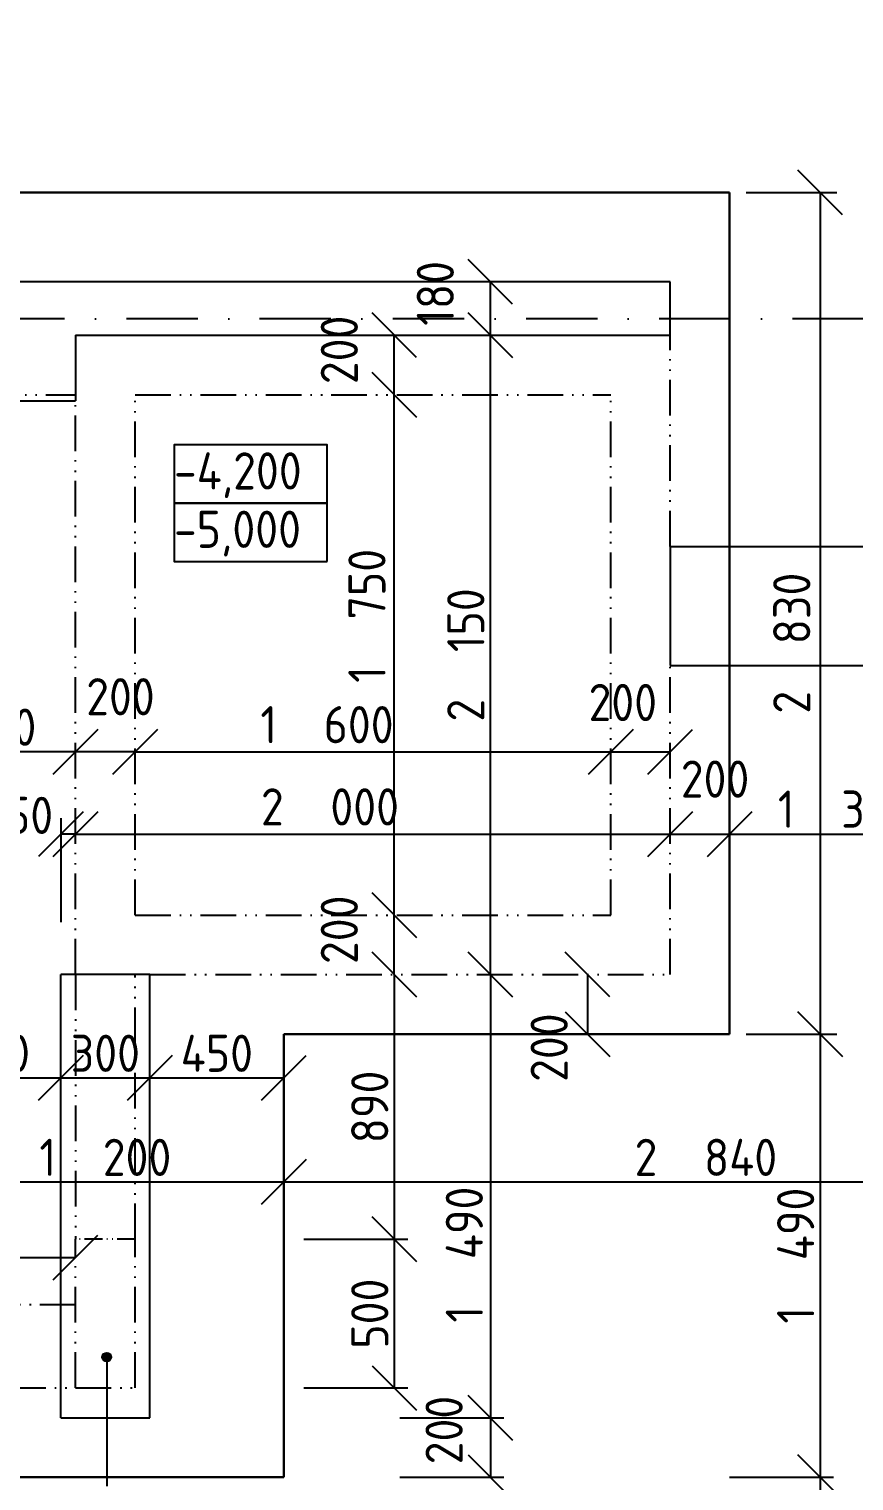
# Model space of a CAD drawing. Extents: x 4511820 to 5180432, y -1526536 to -944957.
# Drawn here: x 5105036 to 5107811, y -1444051 to -1439168 of the extents above; entities that cross this region are included whole.
import ezdxf

# ---------------------------------------------------------------- set-up
doc = ezdxf.new("R2010")
doc.units = 0
doc.header["$MEASUREMENT"] = 0
doc.linetypes.add('ACAD_ISO12W100', pattern=[22, 12, -3, 0.5, -3, 0.5, -3])
doc.linetypes.add('BODKOCIARKOVANA_3', pattern=[5.6, 3, -1.3, 0, -1.3])
doc.layers.get('0').update_dxf_attribs({"linetype": 'CONTINUOUS'})
doc.layers.get('Defpoints').update_dxf_attribs({"color": 61, "linetype": 'CONTINUOUS'})
for name, color, linetype in [('KÓTY', 4, 'CONTINUOUS'), ('MÚRY', 1, 'CONTINUOUS'), ('osi', 253, 'CONTINUOUS'), ('TENKÁ', 7, 'CONTINUOUS')]:
    doc.layers.add(name, color=color, linetype=linetype)
doc.styles.add('STYLE1', font='isocp.shx')
doc.dimstyles.new('STANDARD-50', dxfattribs={"dimtxt": 125, "dimasz": 150, "dimexe": 10, "dimexo": 200, "dimgap": 20, "dimtad": 1, "dimdsep": 46, "dimlunit": 6, "dimtxsty": 'STYLE1', "dimblk1": 'OBLIQUE', "dimblk2": 'OBLIQUE', "dimsah": 1, "dimcen": 2.5, "dimse1": 1, "dimse2": 1, "dimadec": 0, "dimazin": 0, "dimtfac": 1, "dimtmove": 1, "dimatfit": 3, "dimldrblk": 'OBLIQUE', "dimfxl": 1, "dimtolj": 1, "dimtzin": 0, "dimarcsym": 0})

# ---------------------------------------------------------------- blocks, each defined once
blk = doc.blocks.new('_OBLIQUE')
at = {"color": 0, "linetype": 'ByBlock'}
blk.add_line((-0.5, -0.5), (0.5, 0.5), dxfattribs=at)
blk = doc.blocks.new('*D37747')
at = {"layer": 'Defpoints', "color": 0}
for p in [(5105892.5, -1443045), (5104692.5, -1444038), (5105892.5, -1444038)]:
    blk.add_point(p, dxfattribs=at)
at = {"layer": 'KÓTY', "color": 0, "lineweight": -2}
blk.add_line((5104692.5, -1443045), (5105892.5, -1443045), dxfattribs=at)
at = {"layer": 'KÓTY', "color": 0, "linetype": 'ByBlock', "lineweight": -2, "xscale": 150, "yscale": 150, "zscale": 150, "rotation": 180}
blk.add_blockref('_OBLIQUE', (5104692.5, -1443045), dxfattribs=at)
at = {"layer": 'KÓTY', "color": 0, "linetype": 'ByBlock', "lineweight": -2, "xscale": 150, "yscale": 150, "zscale": 150}
blk.add_blockref('_OBLIQUE', (5105892.5, -1443045), dxfattribs=at)
at = {"layer": 'KÓTY', "color": 0, "insert": (5105292.5, -1442962.5), "char_height": 125, "attachment_point": 5, "style": 'STYLE1'}
blk.add_mtext('\\A1;1ﾠ200', dxfattribs=at)
blk = doc.blocks.new('*D37752')
at = {"layer": 'Defpoints', "color": 0}
for p in [(5105892.5, -1443045), (5108732.5, -1443045), (5108732.5, -1443045)]:
    blk.add_point(p, dxfattribs=at)
at = {"layer": 'KÓTY', "color": 0, "lineweight": -2}
blk.add_line((5105892.5, -1443045), (5108732.5, -1443045), dxfattribs=at)
at = {"layer": 'KÓTY', "color": 0, "linetype": 'ByBlock', "lineweight": -2, "xscale": 150, "yscale": 150, "zscale": 150, "rotation": 180}
blk.add_blockref('_OBLIQUE', (5105892.5, -1443045), dxfattribs=at)
at = {"layer": 'KÓTY', "color": 0, "linetype": 'ByBlock', "lineweight": -2, "xscale": 150, "yscale": 150, "zscale": 150}
blk.add_blockref('_OBLIQUE', (5108732.5, -1443045), dxfattribs=at)
at = {"layer": 'KÓTY', "color": 0, "insert": (5107312.5, -1442962.5), "char_height": 125, "attachment_point": 5, "style": 'STYLE1'}
blk.add_mtext('\\A1;2ﾠ840', dxfattribs=at)
blk = doc.blocks.new('*D37791')
at = {"layer": 'Defpoints', "color": 0}
for p in [(5107392.5, -1439718), (5107392.5, -1442548), (5107697, -1442548)]:
    blk.add_point(p, dxfattribs=at)
at = {"layer": 'KÓTY', "color": 0, "lineweight": -2}
blk.add_line((5107697, -1439718), (5107697, -1442548), dxfattribs=at)
at = {"layer": 'KÓTY', "color": 0, "linetype": 'ByBlock', "lineweight": -2, "xscale": 150, "yscale": 150, "zscale": 150}
for p, rotation in [((5107697, -1439718), 90), ((5107697, -1442548), 270)]:
    blk.add_blockref('_OBLIQUE', p, dxfattribs=dict(at, rotation=rotation))
at = {"layer": 'KÓTY', "color": 0, "insert": (5107601.5, -1441233.5), "char_height": 125, "attachment_point": 5, "rotation": 90, "style": 'STYLE1'}
blk.add_mtext('\\A1;2ﾠ830', dxfattribs=at)
blk = doc.blocks.new('*D37792')
at = {"layer": 'Defpoints', "color": 0}
for p in [(5107392.5, -1442548), (5105892.5, -1444038), (5107697, -1444038)]:
    blk.add_point(p, dxfattribs=at)
at = {"layer": 'KÓTY', "color": 0, "lineweight": -2}
blk.add_line((5107697, -1442548), (5107697, -1444038), dxfattribs=at)
at = {"layer": 'KÓTY', "color": 0, "linetype": 'ByBlock', "lineweight": -2, "xscale": 150, "yscale": 150, "zscale": 150}
for p, rotation in [((5107697, -1442548), 90), ((5107697, -1444038), 270)]:
    blk.add_blockref('_OBLIQUE', p, dxfattribs=dict(at, rotation=rotation))
at = {"layer": 'KÓTY', "color": 0, "insert": (5107614.5, -1443293), "char_height": 125, "attachment_point": 5, "rotation": 90, "style": 'STYLE1'}
blk.add_mtext('\\A1;1ﾠ490', dxfattribs=at)
blk = doc.blocks.new('*D37793')
at = {"layer": 'Defpoints', "color": 0}
for p in [(5107697, -1444038), (5107697, -1444658), (5107697, -1444658)]:
    blk.add_point(p, dxfattribs=at)
at = {"layer": 'KÓTY', "color": 0, "lineweight": -2}
blk.add_line((5107697, -1444038), (5107697, -1444658), dxfattribs=at)
at = {"layer": 'KÓTY', "color": 0, "linetype": 'ByBlock', "lineweight": -2, "xscale": 150, "yscale": 150, "zscale": 150}
for p, rotation in [((5107697, -1444038), 90), ((5107697, -1444658), 270)]:
    blk.add_blockref('_OBLIQUE', p, dxfattribs=dict(at, rotation=rotation))
at = {"layer": 'KÓTY', "color": 0, "insert": (5107614.5, -1444348), "char_height": 125, "attachment_point": 5, "rotation": 90, "style": 'STYLE1'}
blk.add_mtext('\\A1;620', dxfattribs=at)
blk = doc.blocks.new('*D37806')
at = {"layer": 'Defpoints', "color": 0}
for p in [(5107392.5, -1437856.5), (5103142.5, -1439318), (5107392.5, -1439718)]:
    blk.add_point(p, dxfattribs=at)
at = {"layer": 'KÓTY', "color": 0, "lineweight": -2}
blk.add_line((5103142.5, -1437856.5), (5107392.5, -1437856.5), dxfattribs=at)
at = {"layer": 'KÓTY', "color": 0, "linetype": 'ByBlock', "lineweight": -2, "xscale": 150, "yscale": 150, "zscale": 150, "rotation": 180}
blk.add_blockref('_OBLIQUE', (5103142.5, -1437856.5), dxfattribs=at)
at = {"layer": 'KÓTY', "color": 0, "linetype": 'ByBlock', "lineweight": -2, "xscale": 150, "yscale": 150, "zscale": 150}
blk.add_blockref('_OBLIQUE', (5107392.5, -1437856.5), dxfattribs=at)
at = {"layer": 'KÓTY', "color": 0, "insert": (5105267.5, -1437774), "char_height": 125, "attachment_point": 5, "style": 'STYLE1'}
blk.add_mtext('\\A1;4ﾠ250', dxfattribs=at)
blk = doc.blocks.new('*D37807')
at = {"layer": 'Defpoints', "color": 0}
for p in [(5122762.5, -1437856.5), (5107392.5, -1439718), (5122762.5, -1440018)]:
    blk.add_point(p, dxfattribs=at)
at = {"layer": 'KÓTY', "color": 0, "lineweight": -2}
blk.add_line((5107392.5, -1437856.5), (5122762.5, -1437856.5), dxfattribs=at)
at = {"layer": 'KÓTY', "color": 0, "linetype": 'ByBlock', "lineweight": -2, "xscale": 150, "yscale": 150, "zscale": 150, "rotation": 180}
blk.add_blockref('_OBLIQUE', (5107392.5, -1437856.5), dxfattribs=at)
at = {"layer": 'KÓTY', "color": 0, "linetype": 'ByBlock', "lineweight": -2, "xscale": 150, "yscale": 150, "zscale": 150}
blk.add_blockref('_OBLIQUE', (5122762.5, -1437856.5), dxfattribs=at)
at = {"layer": 'KÓTY', "color": 0, "insert": (5115077.5, -1437774), "char_height": 125, "attachment_point": 5, "style": 'STYLE1'}
blk.add_mtext('\\A1;15ﾠ370', dxfattribs=at)
blk = doc.blocks.new('*D37828')
at = {"layer": 'Defpoints', "color": 0}
for p in [(5105142.5, -1442695), (5104692.5, -1443045), (5105142.5, -1443045)]:
    blk.add_point(p, dxfattribs=at)
at = {"layer": 'KÓTY', "color": 0, "lineweight": -2}
blk.add_line((5104692.5, -1442695), (5105142.5, -1442695), dxfattribs=at)
at = {"layer": 'KÓTY', "color": 0, "linetype": 'ByBlock', "lineweight": -2, "xscale": 150, "yscale": 150, "zscale": 150, "rotation": 180}
blk.add_blockref('_OBLIQUE', (5104692.5, -1442695), dxfattribs=at)
at = {"layer": 'KÓTY', "color": 0, "linetype": 'ByBlock', "lineweight": -2, "xscale": 150, "yscale": 150, "zscale": 150}
blk.add_blockref('_OBLIQUE', (5105142.5, -1442695), dxfattribs=at)
at = {"layer": 'KÓTY', "color": 0, "insert": (5104917.5, -1442612.5), "char_height": 125, "attachment_point": 5, "style": 'STYLE1'}
blk.add_mtext('\\A1;450', dxfattribs=at)
blk = doc.blocks.new('*D37829')
at = {"layer": 'Defpoints', "color": 0}
for p in [(5105142.5, -1442695), (5105442.5, -1442695), (5105442.5, -1442695)]:
    blk.add_point(p, dxfattribs=at)
at = {"layer": 'KÓTY', "color": 0, "lineweight": -2}
blk.add_line((5105142.5, -1442695), (5105442.5, -1442695), dxfattribs=at)
at = {"layer": 'KÓTY', "color": 0, "linetype": 'ByBlock', "lineweight": -2, "xscale": 150, "yscale": 150, "zscale": 150, "rotation": 180}
blk.add_blockref('_OBLIQUE', (5105142.5, -1442695), dxfattribs=at)
at = {"layer": 'KÓTY', "color": 0, "linetype": 'ByBlock', "lineweight": -2, "xscale": 150, "yscale": 150, "zscale": 150}
blk.add_blockref('_OBLIQUE', (5105442.5, -1442695), dxfattribs=at)
at = {"layer": 'KÓTY', "color": 0, "insert": (5105292.5, -1442612.5), "char_height": 125, "attachment_point": 5, "style": 'STYLE1'}
blk.add_mtext('\\A1;300', dxfattribs=at)
blk = doc.blocks.new('*D37830')
at = {"layer": 'Defpoints', "color": 0}
for p in [(5105442.5, -1442695), (5105892.5, -1442695), (5105892.5, -1442695)]:
    blk.add_point(p, dxfattribs=at)
at = {"layer": 'KÓTY', "color": 0, "lineweight": -2}
blk.add_line((5105442.5, -1442695), (5105892.5, -1442695), dxfattribs=at)
at = {"layer": 'KÓTY', "color": 0, "linetype": 'ByBlock', "lineweight": -2, "xscale": 150, "yscale": 150, "zscale": 150, "rotation": 180}
blk.add_blockref('_OBLIQUE', (5105442.5, -1442695), dxfattribs=at)
at = {"layer": 'KÓTY', "color": 0, "linetype": 'ByBlock', "lineweight": -2, "xscale": 150, "yscale": 150, "zscale": 150}
blk.add_blockref('_OBLIQUE', (5105892.5, -1442695), dxfattribs=at)
at = {"layer": 'KÓTY', "color": 0, "insert": (5105667.5, -1442612.5), "char_height": 125, "attachment_point": 5, "style": 'STYLE1'}
blk.add_mtext('\\A1;450', dxfattribs=at)
blk = doc.blocks.new('*D37831')
at = {"layer": 'Defpoints', "color": 0}
for p in [(5105442.5, -1442348), (5105442.5, -1443838), (5106587.5, -1443838)]:
    blk.add_point(p, dxfattribs=at)
at = {"layer": 'KÓTY', "color": 0, "lineweight": -2}
blk.add_line((5106587.5, -1442348), (5106587.5, -1443838), dxfattribs=at)
at = {"layer": 'KÓTY', "color": 0, "linetype": 'ByBlock', "lineweight": -2, "xscale": 150, "yscale": 150, "zscale": 150}
for p, rotation in [((5106587.5, -1442348), 90), ((5106587.5, -1443838), 270)]:
    blk.add_blockref('_OBLIQUE', p, dxfattribs=dict(at, rotation=rotation))
at = {"layer": 'KÓTY', "color": 0, "insert": (5106500, -1443289.5), "char_height": 125, "attachment_point": 5, "rotation": 90, "style": 'STYLE1'}
blk.add_mtext('\\A1;1ﾠ490', dxfattribs=at)
blk = doc.blocks.new('*D37832')
at = {"layer": 'Defpoints', "color": 0}
for p in [(5105442.5, -1443838), (5105442.5, -1444038), (5106587.5, -1444038)]:
    blk.add_point(p, dxfattribs=at)
at = {"layer": 'KÓTY', "color": 0, "lineweight": -2}
blk.add_line((5106587.5, -1443838), (5106587.5, -1444038), dxfattribs=at)
at = {"layer": 'KÓTY', "color": 0, "linetype": 'ByBlock', "lineweight": -2, "xscale": 150, "yscale": 150, "zscale": 150}
for p, rotation in [((5106587.5, -1443838), 90), ((5106587.5, -1444038), 270)]:
    blk.add_blockref('_OBLIQUE', p, dxfattribs=dict(at, rotation=rotation))
at = {"layer": 'KÓTY', "color": 0, "insert": (5106432, -1443879.5), "char_height": 125, "attachment_point": 5, "rotation": 90, "style": 'STYLE1'}
blk.add_mtext('\\A1;200', dxfattribs=at)
blk = doc.blocks.new('*D37833')
at = {"layer": 'Defpoints', "color": 0}
for p in [(5105392.5, -1443238), (5105392.5, -1443738), (5106264.5, -1443738)]:
    blk.add_point(p, dxfattribs=at)
at = {"layer": 'KÓTY', "color": 0, "lineweight": -2}
blk.add_line((5106264.5, -1443238), (5106264.5, -1443738), dxfattribs=at)
at = {"layer": 'KÓTY', "color": 0, "linetype": 'ByBlock', "lineweight": -2, "xscale": 150, "yscale": 150, "zscale": 150}
for p, rotation in [((5106264.5, -1443238), 90), ((5106264.5, -1443738), 270)]:
    blk.add_blockref('_OBLIQUE', p, dxfattribs=dict(at, rotation=rotation))
at = {"layer": 'KÓTY', "color": 0, "insert": (5106182, -1443488), "char_height": 125, "attachment_point": 5, "rotation": 90, "style": 'STYLE1'}
blk.add_mtext('\\A1;500', dxfattribs=at)
blk = doc.blocks.new('*D37834')
at = {"layer": 'Defpoints', "color": 0}
for p in [(5105392.5, -1442348), (5105392.5, -1443238), (5106264.5, -1443238)]:
    blk.add_point(p, dxfattribs=at)
at = {"layer": 'KÓTY', "color": 0, "lineweight": -2}
blk.add_line((5106264.5, -1442348), (5106264.5, -1443238), dxfattribs=at)
at = {"layer": 'KÓTY', "color": 0, "linetype": 'ByBlock', "lineweight": -2, "xscale": 150, "yscale": 150, "zscale": 150}
for p, rotation in [((5106264.5, -1442348), 90), ((5106264.5, -1443238), 270)]:
    blk.add_blockref('_OBLIQUE', p, dxfattribs=dict(at, rotation=rotation))
at = {"layer": 'KÓTY', "color": 0, "insert": (5106182, -1442793), "char_height": 125, "attachment_point": 5, "rotation": 90, "style": 'STYLE1'}
blk.add_mtext('\\A1;890', dxfattribs=at)
blk = doc.blocks.new('*D37835')
at = {"layer": 'Defpoints', "color": 0}
for p in [(5106587.5, -1440198), (5106587.5, -1440198), (5106587.5, -1442348)]:
    blk.add_point(p, dxfattribs=at)
at = {"layer": 'KÓTY', "color": 0, "lineweight": -2}
blk.add_line((5106587.5, -1442348), (5106587.5, -1440198), dxfattribs=at)
at = {"layer": 'KÓTY', "color": 0, "linetype": 'ByBlock', "lineweight": -2, "xscale": 150, "yscale": 150, "zscale": 150}
for p, rotation in [((5106587.5, -1440198), 90), ((5106587.5, -1442348), 270)]:
    blk.add_blockref('_OBLIQUE', p, dxfattribs=dict(at, rotation=rotation))
at = {"layer": 'KÓTY', "color": 0, "insert": (5106504.957367, -1441273), "char_height": 125, "attachment_point": 5, "rotation": 90, "style": 'STYLE1'}
blk.add_mtext('\\A1;2ﾠ150', dxfattribs=at)
blk = doc.blocks.new('*D37836')
at = {"layer": 'Defpoints', "color": 0}
for p in [(5106587.5, -1440018), (5106587.5, -1440018), (5106587.5, -1440198)]:
    blk.add_point(p, dxfattribs=at)
at = {"layer": 'KÓTY', "color": 0, "lineweight": -2}
blk.add_line((5106587.5, -1440198), (5106587.5, -1440018), dxfattribs=at)
at = {"layer": 'KÓTY', "color": 0, "linetype": 'ByBlock', "lineweight": -2, "xscale": 150, "yscale": 150, "zscale": 150}
for p, rotation in [((5106587.5, -1440018), 90), ((5106587.5, -1440198), 270)]:
    blk.add_blockref('_OBLIQUE', p, dxfattribs=dict(at, rotation=rotation))
at = {"layer": 'KÓTY', "color": 0, "insert": (5106402.5, -1440057.2), "char_height": 125, "attachment_point": 5, "rotation": 90, "style": 'STYLE1'}
blk.add_mtext('\\A1;180', dxfattribs=at)
blk = doc.blocks.new('*D37837')
at = {"layer": 'Defpoints', "color": 0}
for p in [(5106264.5, -1442148), (5106264.5, -1442148), (5106264.5, -1442348)]:
    blk.add_point(p, dxfattribs=at)
at = {"layer": 'KÓTY', "color": 0, "lineweight": -2}
blk.add_line((5106264.5, -1442348), (5106264.5, -1442148), dxfattribs=at)
at = {"layer": 'KÓTY', "color": 0, "linetype": 'ByBlock', "lineweight": -2, "xscale": 150, "yscale": 150, "zscale": 150}
for p, rotation in [((5106264.5, -1442148), 90), ((5106264.5, -1442348), 270)]:
    blk.add_blockref('_OBLIQUE', p, dxfattribs=dict(at, rotation=rotation))
at = {"layer": 'KÓTY', "color": 0, "insert": (5106079.5, -1442197.2), "char_height": 125, "attachment_point": 5, "rotation": 90, "style": 'STYLE1'}
blk.add_mtext('\\A1;200', dxfattribs=at)
blk = doc.blocks.new('*D37838')
at = {"layer": 'Defpoints', "color": 0}
for p in [(5106264.5, -1440398), (5106264.5, -1440398), (5106264.5, -1442148)]:
    blk.add_point(p, dxfattribs=at)
at = {"layer": 'KÓTY', "color": 0, "lineweight": -2}
blk.add_line((5106264.5, -1442148), (5106264.5, -1440398), dxfattribs=at)
at = {"layer": 'KÓTY', "color": 0, "linetype": 'ByBlock', "lineweight": -2, "xscale": 150, "yscale": 150, "zscale": 150}
for p, rotation in [((5106264.5, -1440398), 90), ((5106264.5, -1442148), 270)]:
    blk.add_blockref('_OBLIQUE', p, dxfattribs=dict(at, rotation=rotation))
at = {"layer": 'KÓTY', "color": 0, "insert": (5106172.457367, -1441141.5), "char_height": 125, "attachment_point": 5, "rotation": 90, "style": 'STYLE1'}
blk.add_mtext('\\A1;1ﾠ750', dxfattribs=at)
blk = doc.blocks.new('*D37839')
at = {"layer": 'Defpoints', "color": 0}
for p in [(5106264.5, -1440198), (5106264.5, -1440198), (5106264.5, -1440398)]:
    blk.add_point(p, dxfattribs=at)
at = {"layer": 'KÓTY', "color": 0, "lineweight": -2}
blk.add_line((5106264.5, -1440398), (5106264.5, -1440198), dxfattribs=at)
at = {"layer": 'KÓTY', "color": 0, "linetype": 'ByBlock', "lineweight": -2, "xscale": 150, "yscale": 150, "zscale": 150}
for p, rotation in [((5106264.5, -1440198), 90), ((5106264.5, -1440398), 270)]:
    blk.add_blockref('_OBLIQUE', p, dxfattribs=dict(at, rotation=rotation))
at = {"layer": 'KÓTY', "color": 0, "insert": (5106079.5, -1440247.2), "char_height": 125, "attachment_point": 5, "rotation": 90, "style": 'STYLE1'}
blk.add_mtext('\\A1;200', dxfattribs=at)
blk = doc.blocks.new('*D37841')
at = {"layer": 'Defpoints', "color": 0}
for p in [(5105192.5, -1441598.5), (5105192.5, -1441875.5), (5105392.5, -1441875.5)]:
    blk.add_point(p, dxfattribs=at)
at = {"layer": 'KÓTY', "color": 0, "lineweight": -2}
blk.add_line((5105392.5, -1441598.5), (5105192.5, -1441598.5), dxfattribs=at)
at = {"layer": 'KÓTY', "color": 0, "linetype": 'ByBlock', "lineweight": -2, "xscale": 150, "yscale": 150, "zscale": 150, "rotation": 180}
blk.add_blockref('_OBLIQUE', (5105192.5, -1441598.5), dxfattribs=at)
at = {"layer": 'KÓTY', "color": 0, "linetype": 'ByBlock', "lineweight": -2, "xscale": 150, "yscale": 150, "zscale": 150}
blk.add_blockref('_OBLIQUE', (5105392.5, -1441598.5), dxfattribs=at)
at = {"layer": 'KÓTY', "color": 0, "insert": (5105343.3, -1441413.5), "char_height": 125, "attachment_point": 5, "style": 'STYLE1'}
blk.add_mtext('\\A1;200', dxfattribs=at)
blk = doc.blocks.new('*D37842')
at = {"layer": 'Defpoints', "color": 0}
for p in [(5105392.5, -1441598.5), (5106992.5, -1441598.5), (5106992.5, -1441598.5)]:
    blk.add_point(p, dxfattribs=at)
at = {"layer": 'KÓTY', "color": 0, "lineweight": -2}
blk.add_line((5105392.5, -1441598.5), (5106992.5, -1441598.5), dxfattribs=at)
at = {"layer": 'KÓTY', "color": 0, "linetype": 'ByBlock', "lineweight": -2, "xscale": 150, "yscale": 150, "zscale": 150, "rotation": 180}
blk.add_blockref('_OBLIQUE', (5105392.5, -1441598.5), dxfattribs=at)
at = {"layer": 'KÓTY', "color": 0, "linetype": 'ByBlock', "lineweight": -2, "xscale": 150, "yscale": 150, "zscale": 150}
blk.add_blockref('_OBLIQUE', (5106992.5, -1441598.5), dxfattribs=at)
at = {"layer": 'KÓTY', "color": 0, "insert": (5106038, -1441507.5), "char_height": 125, "attachment_point": 5, "style": 'STYLE1'}
blk.add_mtext('\\A1;1ﾠ600', dxfattribs=at)
blk = doc.blocks.new('*D37843')
at = {"layer": 'Defpoints', "color": 0}
for p in [(5106992.5, -1441598.5), (5107192.5, -1441598.5), (5107192.5, -1441598.5)]:
    blk.add_point(p, dxfattribs=at)
at = {"layer": 'KÓTY', "color": 0, "lineweight": -2}
blk.add_line((5106992.5, -1441598.5), (5107192.5, -1441598.5), dxfattribs=at)
at = {"layer": 'KÓTY', "color": 0, "linetype": 'ByBlock', "lineweight": -2, "xscale": 150, "yscale": 150, "zscale": 150, "rotation": 180}
blk.add_blockref('_OBLIQUE', (5106992.5, -1441598.5), dxfattribs=at)
at = {"layer": 'KÓTY', "color": 0, "linetype": 'ByBlock', "lineweight": -2, "xscale": 150, "yscale": 150, "zscale": 150}
blk.add_blockref('_OBLIQUE', (5107192.5, -1441598.5), dxfattribs=at)
at = {"layer": 'KÓTY', "color": 0, "insert": (5107033, -1441433), "char_height": 125, "attachment_point": 5, "style": 'STYLE1'}
blk.add_mtext('\\A1;200', dxfattribs=at)
blk = doc.blocks.new('*D37844')
at = {"layer": 'Defpoints', "color": 0}
for p in [(5105192.5, -1441598.5), (5107192.5, -1441598.5), (5107192.5, -1441875.5)]:
    blk.add_point(p, dxfattribs=at)
at = {"layer": 'KÓTY', "color": 0, "lineweight": -2}
blk.add_line((5105192.5, -1441875.5), (5107192.5, -1441875.5), dxfattribs=at)
at = {"layer": 'KÓTY', "color": 0, "linetype": 'ByBlock', "lineweight": -2, "xscale": 150, "yscale": 150, "zscale": 150, "rotation": 180}
blk.add_blockref('_OBLIQUE', (5105192.5, -1441875.5), dxfattribs=at)
at = {"layer": 'KÓTY', "color": 0, "linetype": 'ByBlock', "lineweight": -2, "xscale": 150, "yscale": 150, "zscale": 150}
blk.add_blockref('_OBLIQUE', (5107192.5, -1441875.5), dxfattribs=at)
at = {"layer": 'KÓTY', "color": 0, "insert": (5106048, -1441784), "char_height": 125, "attachment_point": 5, "style": 'STYLE1'}
blk.add_mtext('\\A1;2ﾠ000', dxfattribs=at)
blk = doc.blocks.new('*D37845')
at = {"layer": 'Defpoints', "color": 0}
for p in [(5104692.5, -1441598.5), (5104692.5, -1441598.5), (5105192.5, -1441598.5)]:
    blk.add_point(p, dxfattribs=at)
at = {"layer": 'KÓTY', "color": 0, "lineweight": -2}
blk.add_line((5105192.5, -1441598.5), (5104692.5, -1441598.5), dxfattribs=at)
at = {"layer": 'KÓTY', "color": 0, "linetype": 'ByBlock', "lineweight": -2, "xscale": 150, "yscale": 150, "zscale": 150, "rotation": 180}
blk.add_blockref('_OBLIQUE', (5104692.5, -1441598.5), dxfattribs=at)
at = {"layer": 'KÓTY', "color": 0, "linetype": 'ByBlock', "lineweight": -2, "xscale": 150, "yscale": 150, "zscale": 150}
blk.add_blockref('_OBLIQUE', (5105192.5, -1441598.5), dxfattribs=at)
at = {"layer": 'KÓTY', "color": 0, "insert": (5104942.5, -1441516), "char_height": 125, "attachment_point": 5, "style": 'STYLE1'}
blk.add_mtext('\\A1;500', dxfattribs=at)
blk = doc.blocks.new('*D37846')
at = {"layer": 'Defpoints', "color": 0}
for p in [(5107192.5, -1441875.5), (5107392.5, -1441875.5), (5107392.5, -1441875.5)]:
    blk.add_point(p, dxfattribs=at)
at = {"layer": 'KÓTY', "color": 0, "lineweight": -2}
blk.add_line((5107192.5, -1441875.5), (5107392.5, -1441875.5), dxfattribs=at)
at = {"layer": 'KÓTY', "color": 0, "linetype": 'ByBlock', "lineweight": -2, "xscale": 150, "yscale": 150, "zscale": 150, "rotation": 180}
blk.add_blockref('_OBLIQUE', (5107192.5, -1441875.5), dxfattribs=at)
at = {"layer": 'KÓTY', "color": 0, "linetype": 'ByBlock', "lineweight": -2, "xscale": 150, "yscale": 150, "zscale": 150}
blk.add_blockref('_OBLIQUE', (5107392.5, -1441875.5), dxfattribs=at)
at = {"layer": 'KÓTY', "color": 0, "insert": (5107343.3, -1441690.5), "char_height": 125, "attachment_point": 5, "style": 'STYLE1'}
blk.add_mtext('\\A1;200', dxfattribs=at)
blk = doc.blocks.new('*D37847')
at = {"layer": 'Defpoints', "color": 0}
for p in [(5107192.5, -1442348), (5106914, -1442548), (5107192.5, -1442548)]:
    blk.add_point(p, dxfattribs=at)
at = {"layer": 'KÓTY', "color": 0, "lineweight": -2}
blk.add_line((5106914, -1442348), (5106914, -1442548), dxfattribs=at)
at = {"layer": 'KÓTY', "color": 0, "linetype": 'ByBlock', "lineweight": -2, "xscale": 150, "yscale": 150, "zscale": 150}
for p, rotation in [((5106914, -1442348), 90), ((5106914, -1442548), 270)]:
    blk.add_blockref('_OBLIQUE', p, dxfattribs=dict(at, rotation=rotation))
at = {"layer": 'KÓTY', "color": 0, "insert": (5106785.5, -1442593.5), "char_height": 125, "attachment_point": 5, "rotation": 90, "style": 'STYLE1'}
blk.add_mtext('\\A1;200', dxfattribs=at)
blk = doc.blocks.new('*D37848')
at = {"layer": 'Defpoints', "color": 0}
for p in [(5108732.5, -1441875.5), (5107392.5, -1442548), (5108732.5, -1442548)]:
    blk.add_point(p, dxfattribs=at)
at = {"layer": 'KÓTY', "color": 0, "lineweight": -2}
blk.add_line((5107392.5, -1441875.5), (5108732.5, -1441875.5), dxfattribs=at)
at = {"layer": 'KÓTY', "color": 0, "linetype": 'ByBlock', "lineweight": -2, "xscale": 150, "yscale": 150, "zscale": 150, "rotation": 180}
blk.add_blockref('_OBLIQUE', (5107392.5, -1441875.5), dxfattribs=at)
at = {"layer": 'KÓTY', "color": 0, "linetype": 'ByBlock', "lineweight": -2, "xscale": 150, "yscale": 150, "zscale": 150}
blk.add_blockref('_OBLIQUE', (5108732.5, -1441875.5), dxfattribs=at)
at = {"layer": 'KÓTY', "color": 0, "insert": (5107781.5, -1441791.5), "char_height": 125, "attachment_point": 5, "style": 'STYLE1'}
blk.add_mtext('\\A1;1ﾠ340', dxfattribs=at)
blk = doc.blocks.new('*D37849')
at = {"layer": 'Defpoints', "color": 0}
for p in [(5105142.5, -1441875.5), (5105142.5, -1442348), (5105192.5, -1442348)]:
    blk.add_point(p, dxfattribs=at)
at = {"layer": 'KÓTY', "color": 0, "lineweight": -2}
blk.add_line((5105192.5, -1441875.5), (5105142.5, -1441875.5), dxfattribs=at)
at = {"layer": 'KÓTY', "color": 0, "linetype": 'ByBlock', "lineweight": -2, "xscale": 150, "yscale": 150, "zscale": 150, "rotation": 180}
blk.add_blockref('_OBLIQUE', (5105142.5, -1441875.5), dxfattribs=at)
at = {"layer": 'KÓTY', "color": 0, "linetype": 'ByBlock', "lineweight": -2, "xscale": 150, "yscale": 150, "zscale": 150}
blk.add_blockref('_OBLIQUE', (5105192.5, -1441875.5), dxfattribs=at)
at = {"layer": 'KÓTY', "color": 0, "insert": (5105037.5, -1441812.5), "char_height": 125, "attachment_point": 5, "style": 'STYLE1'}
blk.add_mtext('\\A1;50', dxfattribs=at)
blk = doc.blocks.new('*D37858')
at = {"layer": 'Defpoints', "color": 0}
for p in [(5109132.5, -1438206.5), (5107192.5, -1440018), (5109132.5, -1440018)]:
    blk.add_point(p, dxfattribs=at)
at = {"layer": 'KÓTY', "color": 0, "lineweight": -2}
blk.add_line((5107192.5, -1438206.5), (5109132.5, -1438206.5), dxfattribs=at)
at = {"layer": 'KÓTY', "color": 0, "linetype": 'ByBlock', "lineweight": -2, "xscale": 150, "yscale": 150, "zscale": 150, "rotation": 180}
blk.add_blockref('_OBLIQUE', (5107192.5, -1438206.5), dxfattribs=at)
at = {"layer": 'KÓTY', "color": 0, "linetype": 'ByBlock', "lineweight": -2, "xscale": 150, "yscale": 150, "zscale": 150}
blk.add_blockref('_OBLIQUE', (5109132.5, -1438206.5), dxfattribs=at)
at = {"layer": 'KÓTY', "color": 0, "insert": (5108162.5, -1438124), "char_height": 125, "attachment_point": 5, "style": 'STYLE1'}
blk.add_mtext('\\A1;1ﾠ940', dxfattribs=at)
blk = doc.blocks.new('*D37915')
at = {"layer": 'Defpoints', "color": 0}
for p in [(5105192.5, -1443299), (5104092.5, -1443458), (5105192.5, -1443458)]:
    blk.add_point(p, dxfattribs=at)
at = {"layer": 'KÓTY', "color": 0, "lineweight": -2}
blk.add_line((5104092.5, -1443299), (5105192.5, -1443299), dxfattribs=at)
at = {"layer": 'KÓTY', "color": 0, "linetype": 'ByBlock', "lineweight": -2, "xscale": 150, "yscale": 150, "zscale": 150, "rotation": 180}
blk.add_blockref('_OBLIQUE', (5104092.5, -1443299), dxfattribs=at)
at = {"layer": 'KÓTY', "color": 0, "linetype": 'ByBlock', "lineweight": -2, "xscale": 150, "yscale": 150, "zscale": 150}
blk.add_blockref('_OBLIQUE', (5105192.5, -1443299), dxfattribs=at)
at = {"layer": 'KÓTY', "color": 0, "insert": (5104419.5, -1443219.5), "char_height": 125, "attachment_point": 5, "style": 'STYLE1'}
blk.add_mtext('\\A1;1ﾠ100', dxfattribs=at)
blk = doc.blocks.new('*D39494')
at = {"layer": 'Defpoints', "color": 0}
for p in [(5107192.5, -1438206.5), (5102992.5, -1440018), (5107192.5, -1440018)]:
    blk.add_point(p, dxfattribs=at)
at = {"layer": 'KÓTY', "color": 0, "lineweight": -2}
blk.add_line((5102992.5, -1438206.5), (5107192.5, -1438206.5), dxfattribs=at)
at = {"layer": 'KÓTY', "color": 0, "linetype": 'ByBlock', "lineweight": -2, "xscale": 150, "yscale": 150, "zscale": 150, "rotation": 180}
blk.add_blockref('_OBLIQUE', (5102992.5, -1438206.5), dxfattribs=at)
at = {"layer": 'KÓTY', "color": 0, "linetype": 'ByBlock', "lineweight": -2, "xscale": 150, "yscale": 150, "zscale": 150}
blk.add_blockref('_OBLIQUE', (5107192.5, -1438206.5), dxfattribs=at)
at = {"layer": 'KÓTY', "color": 0, "insert": (5105092.5, -1438124), "char_height": 125, "attachment_point": 5, "style": 'STYLE1'}
blk.add_mtext('\\A1;4ﾠ200', dxfattribs=at)

msp = doc.modelspace()

# ---------------------------------------------------------------- hatches: boundary and pattern name
at = {"layer": 'KÓTY', "ltscale": 0.25}
msp.add_hatch(color=256, dxfattribs=at).paths.add_polyline_path([(5105297.184, -1443649.25, -1), (5105297.184, -1443619.25, -1)])

# ---------------------------------------------------------------- linework, layer by layer
at = {"layer": 'KÓTY'}
for p, q in [((5107448.5, -1439718), (5107753, -1439718)), ((5105142.5, -1441822.097), (5105142.5, -1442172.097)), ((5107448.5, -1442548), (5107753, -1442548)), ((5105959.597, -1443238), (5106309.597, -1443238)), ((5105297.184, -1443619.25), (5105297.184, -1444068.5)), ((5105959.597, -1443738), (5106309.597, -1443738)), ((5106282.597, -1443838), (5106632.597, -1443838)), ((5106282.597, -1444038), (5106632.597, -1444038)), ((5107392.097, -1444038), (5107742.097, -1444038))]:
    msp.add_line(p, q, dxfattribs=at)
at = {"layer": 'KÓTY', "ltscale": 0.25}
msp.add_circle((5105297.184, -1443634.25), 15, dxfattribs=at)
at = {"layer": 'MÚRY', "linetype": 'Continuous', "lineweight": 30}
for p, q in [((5103142.5, -1439718), (5107392.5, -1439718)), ((5107392.5, -1439718), (5107392.5, -1442548)), ((5107392.5, -1442548), (5105892.5, -1442548)), ((5105892.5, -1444038), (5105892.5, -1442548)), ((5104692.5, -1444038), (5105892.5, -1444038))]:
    msp.add_line(p, q, dxfattribs=at)
at = {"layer": 'osi', "linetype": 'BODKOCIARKOVANA_3', "ltscale": 80}
msp.add_line((5158927.164, -1440143), (5092648, -1440143), dxfattribs=at)
at = {"layer": 'TENKÁ', "linetype": 'Continuous', "lineweight": 25}
for p, q in [((5107192.5, -1440018), (5095932.5, -1440018)), ((5105192.5, -1440198), (5107192.5, -1440198)), ((5102992.5, -1440418), (5105192.5, -1440418)), ((5107192.5, -1440908), (5109132.5, -1440908)), ((5107192.5, -1441308), (5109132.5, -1441308)), ((5105142.5, -1443838), (5105142.5, -1442348)), ((5105442.5, -1443838), (5105442.5, -1442348)), ((5105142.5, -1443838), (5105442.5, -1443838))]:
    msp.add_line(p, q, dxfattribs=at)
at = {"layer": 'TENKÁ'}
for p, q in [((5107192.5, -1440198), (5107192.5, -1440018)), ((5105192.5, -1440198), (5105192.5, -1440418)), ((5107192.5, -1440908), (5107192.5, -1441308)), ((5105442.5, -1442348), (5105142.5, -1442348))]:
    msp.add_line(p, q, dxfattribs=at)
at = {"layer": 'TENKÁ', "color": 40, "linetype": 'ACAD_ISO12W100', "ltscale": 10}
for p, q in [((5107192.5, -1440908), (5107192.5, -1440198)), ((5102892.5, -1440398), (5105192.5, -1440398)), ((5105392.5, -1442148), (5105392.5, -1440398)), ((5105392.5, -1440398), (5106992.5, -1440398)), ((5106992.5, -1442148), (5106992.5, -1440398)), ((5106992.5, -1442148), (5106992.5, -1440398)), ((5105192.5, -1442348), (5105192.5, -1440418)), ((5107192.5, -1442348), (5107192.5, -1441308)), ((5105392.5, -1442148), (5106992.5, -1442148)), ((5105192.5, -1442348), (5105192.5, -1443238)), ((5105392.5, -1443238), (5105392.5, -1442348)), ((5105442.5, -1442348), (5107192.5, -1442348)), ((5105192.5, -1443738), (5105192.5, -1443238)), ((5105392.5, -1443738), (5105392.5, -1443238)), ((5105192.5, -1443458), (5104092.5, -1443458)), ((5104092.5, -1443738), (5105392.5, -1443738))]:
    msp.add_line(p, q, dxfattribs=at)
at = {"layer": 'TENKÁ', "color": 40, "linetype": 'ACAD_ISO12W100', "ltscale": 5}
msp.add_line((5105392.5, -1443238), (5105192.5, -1443238), dxfattribs=at)
msp.add_line((5105392.5, -1443238), (5105192.5, -1443238), dxfattribs=at)
at = {"layer": 'TENKÁ', "ltscale": 0.25}
for points in [[(5106039, -1440762.75), (5106039, -1440566.5), (5105524.368, -1440566.5), (5105524.368, -1440762.75)], [(5106039, -1440959), (5106039, -1440762.75), (5105524.368, -1440762.75), (5105524.368, -1440959)]]:
    msp.add_lwpolyline(points, close=True, dxfattribs=at)

# ---------------------------------------------------------------- texts
at = {"layer": 'TENKÁ', "ltscale": 0.25, "style": 'STYLE1'}
for s, p in [('-4,200', (5105523.257, -1440716.701)), ('-5,000', (5105523.257, -1440912.951))]:
    msp.add_text(s, height=125, dxfattribs=at).set_placement(p)

# ---------------------------------------------------------------- dimensions: what is measured, and where the dimension line sits
at = {"layer": 'KÓTY'}
for base, p1, p2, picture, middle in [((5107392.5, -1437856.5), (5103142.5, -1439318), (5107392.5, -1439718), '*D37806', (5105267.5, -1437773.957)), ((5122762.5, -1437856.5), (5107392.5, -1439718), (5122762.5, -1440018), '*D37807', (5115077.5, -1437773.957)), ((5107192.5, -1438206.5), (5102992.5, -1440018), (5107192.5, -1440018), '*D39494', (5105092.5, -1438123.957)), ((5109132.5, -1438206.5), (5107192.5, -1440018), (5109132.5, -1440018), '*D37858', (5108162.5, -1438123.957)), ((5105192.5, -1441598.5), (5105392.5, -1441875.5), (5105192.5, -1441875.5), '*D37841', (5105343.25, -1441413.5)), ((5104692.5, -1441598.5), (5105192.5, -1441598.5), (5104692.5, -1441598.5), '*D37845', (5104942.5, -1441516)), ((5107392.5, -1441875.5), (5107192.5, -1441875.5), (5107392.5, -1441875.5), '*D37846', (5107343.25, -1441690.5)), ((5105142.5, -1442695), (5104692.5, -1443045), (5105142.5, -1443045), '*D37828', (5104917.5, -1442612.5)), ((5105442.5, -1442695), (5105142.5, -1442695), (5105442.5, -1442695), '*D37829', (5105292.5, -1442612.5)), ((5105892.5, -1442695), (5105442.5, -1442695), (5105892.5, -1442695), '*D37830', (5105667.5, -1442612.5)), ((5105892.5, -1443045), (5104692.5, -1444038), (5105892.5, -1444038), '*D37747', (5105292.5, -1442962.457)), ((5108732.5, -1443045), (5105892.5, -1443045), (5108732.5, -1443045), '*D37752', (5107312.5, -1442962.457))]:
    dim = msp.add_linear_dim(base=base, p1=p1, p2=p2, dimstyle='STANDARD-50', override={"dimtxsty": 'STYLE1', "dimldrblk": 'OBLIQUE'}, dxfattribs=at)
    dim.commit()
    dim.dimension.update_dxf_attribs({"geometry": picture, "text_midpoint": middle})
for base, p1, p2, picture, middle in [((5107697, -1442548), (5107392.5, -1439718), (5107392.5, -1442548), '*D37791', (5107684, -1441233.5)), ((5106264.5, -1440398), (5106264.5, -1442148), (5106264.5, -1440398), '*D37838', (5106255, -1441141.5)), ((5106587.5, -1443838), (5105442.5, -1442348), (5105442.5, -1443838), '*D37831', (5106582.5, -1443289.5)), ((5106914, -1442548), (5107192.5, -1442348), (5107192.5, -1442548), '*D37847', (5106868, -1442593.5)), ((5106587.5, -1444038), (5105442.5, -1443838), (5105442.5, -1444038), '*D37832', (5106514.5, -1443879.5))]:
    dim = msp.add_linear_dim(base=base, p1=p1, p2=p2, angle=90, dimstyle='STANDARD-50', override={"dimtxsty": 'STYLE1', "dimldrblk": 'OBLIQUE'}, dxfattribs=at)
    dim.commit()
    dim.dimension.update_dxf_attribs({"geometry": picture, "text_midpoint": middle, "dimtype": 160})
for base, p1, p2, picture, middle in [((5106587.5, -1440018), (5106587.5, -1440198), (5106587.5, -1440018), '*D37836', (5106402.5, -1440057.25)), ((5106264.5, -1440198), (5106264.5, -1440398), (5106264.5, -1440198), '*D37839', (5106079.5, -1440247.25)), ((5106587.5, -1440198), (5106587.5, -1442348), (5106587.5, -1440198), '*D37835', (5106504.957, -1441273)), ((5106264.5, -1442148), (5106264.5, -1442348), (5106264.5, -1442148), '*D37837', (5106079.5, -1442197.25)), ((5106264.5, -1443238), (5105392.5, -1442348), (5105392.5, -1443238), '*D37834', (5106182, -1442793)), ((5107697, -1444038), (5107392.5, -1442548), (5105892.5, -1444038), '*D37792', (5107614.457, -1443293)), ((5106264.5, -1443738), (5105392.5, -1443238), (5105392.5, -1443738), '*D37833', (5106182, -1443488)), ((5107697, -1444658), (5107697, -1444038), (5107697, -1444658), '*D37793', (5107614.5, -1444348))]:
    dim = msp.add_linear_dim(base=base, p1=p1, p2=p2, angle=90, dimstyle='STANDARD-50', override={"dimtxsty": 'STYLE1', "dimldrblk": 'OBLIQUE'}, dxfattribs=at)
    dim.commit()
    dim.dimension.update_dxf_attribs({"geometry": picture, "text_midpoint": middle})
for base, p1, p2, picture, middle in [((5107192.5, -1441598.5), (5106992.5, -1441598.5), (5107192.5, -1441598.5), '*D37843', (5107033, -1441515.5)), ((5106992.5, -1441598.5), (5105392.5, -1441598.5), (5106992.5, -1441598.5), '*D37842', (5106038, -1441590)), ((5107192.5, -1441875.5), (5105192.5, -1441598.5), (5107192.5, -1441598.5), '*D37844', (5106048, -1441866.5)), ((5108732.5, -1441875.5), (5107392.5, -1442548), (5108732.5, -1442548), '*D37848', (5107781.5, -1441874)), ((5105142.5, -1441875.5), (5105192.5, -1442348), (5105142.5, -1442348), '*D37849', (5105037.5, -1441895)), ((5105192.5, -1443299), (5104092.5, -1443458), (5105192.5, -1443458), '*D37915', (5104419.5, -1443302))]:
    dim = msp.add_linear_dim(base=base, p1=p1, p2=p2, dimstyle='STANDARD-50', override={"dimtxsty": 'STYLE1', "dimldrblk": 'OBLIQUE'}, dxfattribs=at)
    dim.commit()
    dim.dimension.update_dxf_attribs({"geometry": picture, "text_midpoint": middle, "dimtype": 160})

doc.saveas('drawing.dxf')
